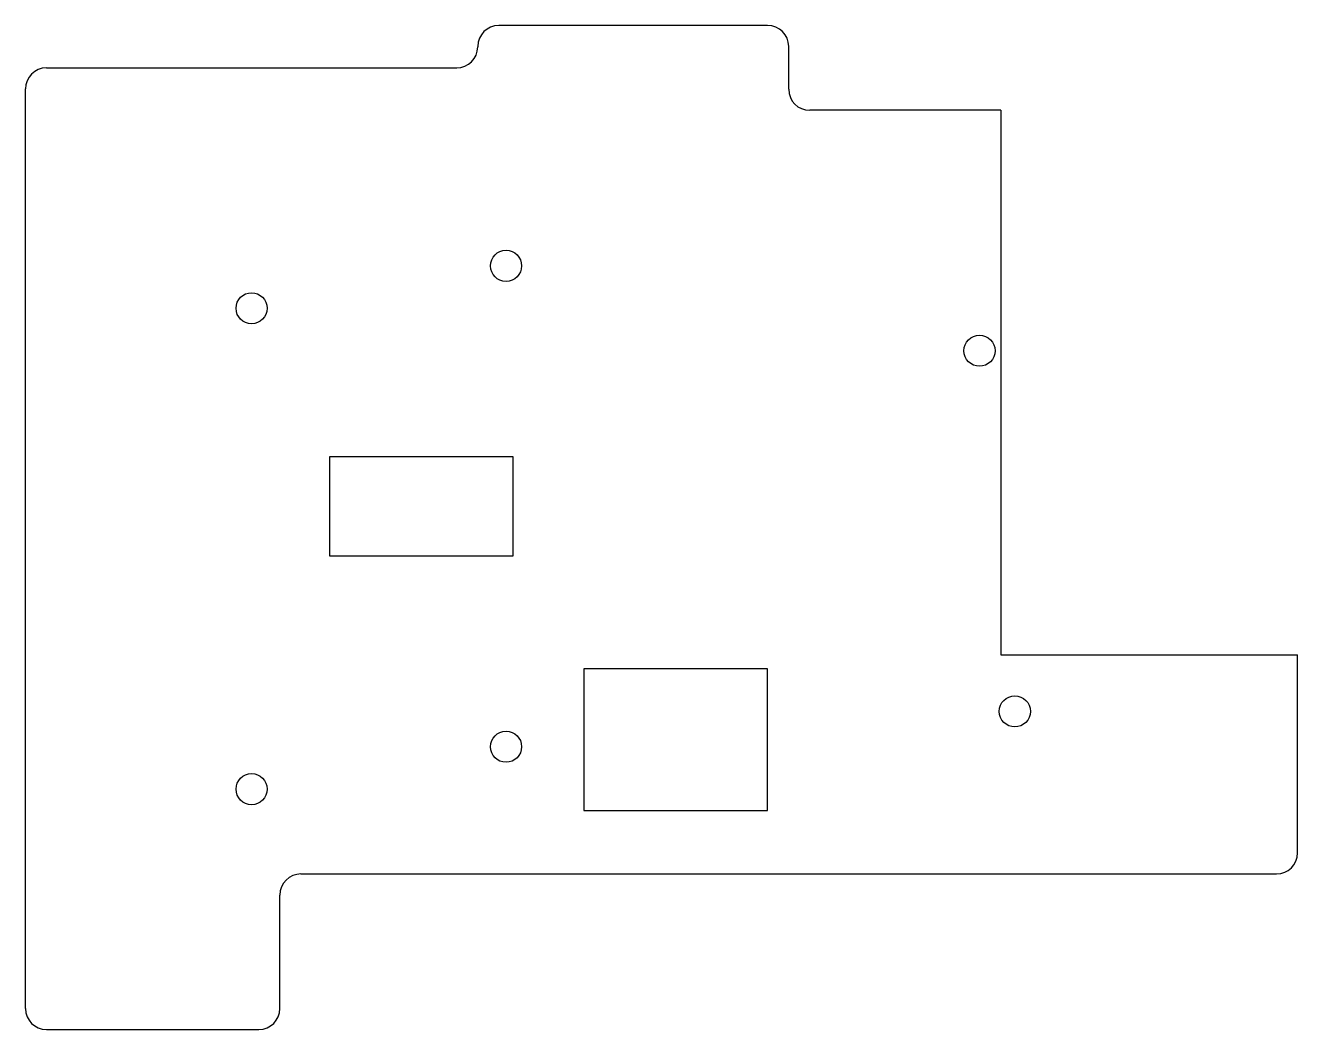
# Model space of a CAD drawing. Header units: millimetres. Extents: x -7 to 83, y -8.5 to 62.5.
import ezdxf

# ---------------------------------------------------------------- set-up
doc = ezdxf.new("R2010")
doc.units = ezdxf.units.MM

msp = doc.modelspace()

# ---------------------------------------------------------------- linework, layer by layer
for p, q in [((45.51, 62.5), (26.49, 62.5)), ((25, 61.01), (25, 60.99)), ((47, 57.99), (47, 61.01)), ((-5.51, 59.5), (23.51, 59.5)), ((-7, -7.01), (-7, 58.01)), ((62, 56.5), (48.49, 56.5)), ((62, 56.5), (62, 18)), ((27.5, 32), (14.5, 32)), ((14.5, 32), (14.5, 25)), ((27.5, 25), (27.5, 32)), ((14.5, 25), (27.5, 25)), ((62, 18), (83, 18)), ((83, 3.99), (83, 18)), ((45.5, 17), (32.5, 17)), ((32.5, 17), (32.5, 7)), ((45.5, 7), (45.5, 17)), ((32.5, 7), (45.5, 7)), ((12.49, 2.5), (81.51, 2.5)), ((11, -7.01), (11, 1.01)), ((-5.51, -8.5), (9.51, -8.5))]:
    msp.add_line(p, q)
for centre in [(27, 45.5), (9, 42.5), (60.5, 39.5), (63, 14), (27, 11.5), (9, 8.5)]:
    msp.add_circle(centre, 1.1)
for centre, start, end in [((26.49, 61.01), 90, 180), ((45.51, 61.01), 0, 90), ((23.51, 60.99), 270, 0), ((-5.51, 58.01), 90, 180), ((48.49, 57.99), 180, 270), ((81.51, 3.99), 270, 0), ((12.49, 1.01), 90, 180), ((-5.51, -7.01), 180, 270), ((9.51, -7.01), 270, 0)]:
    msp.add_arc(centre, 1.49, start, end)

doc.saveas('drawing.dxf')
